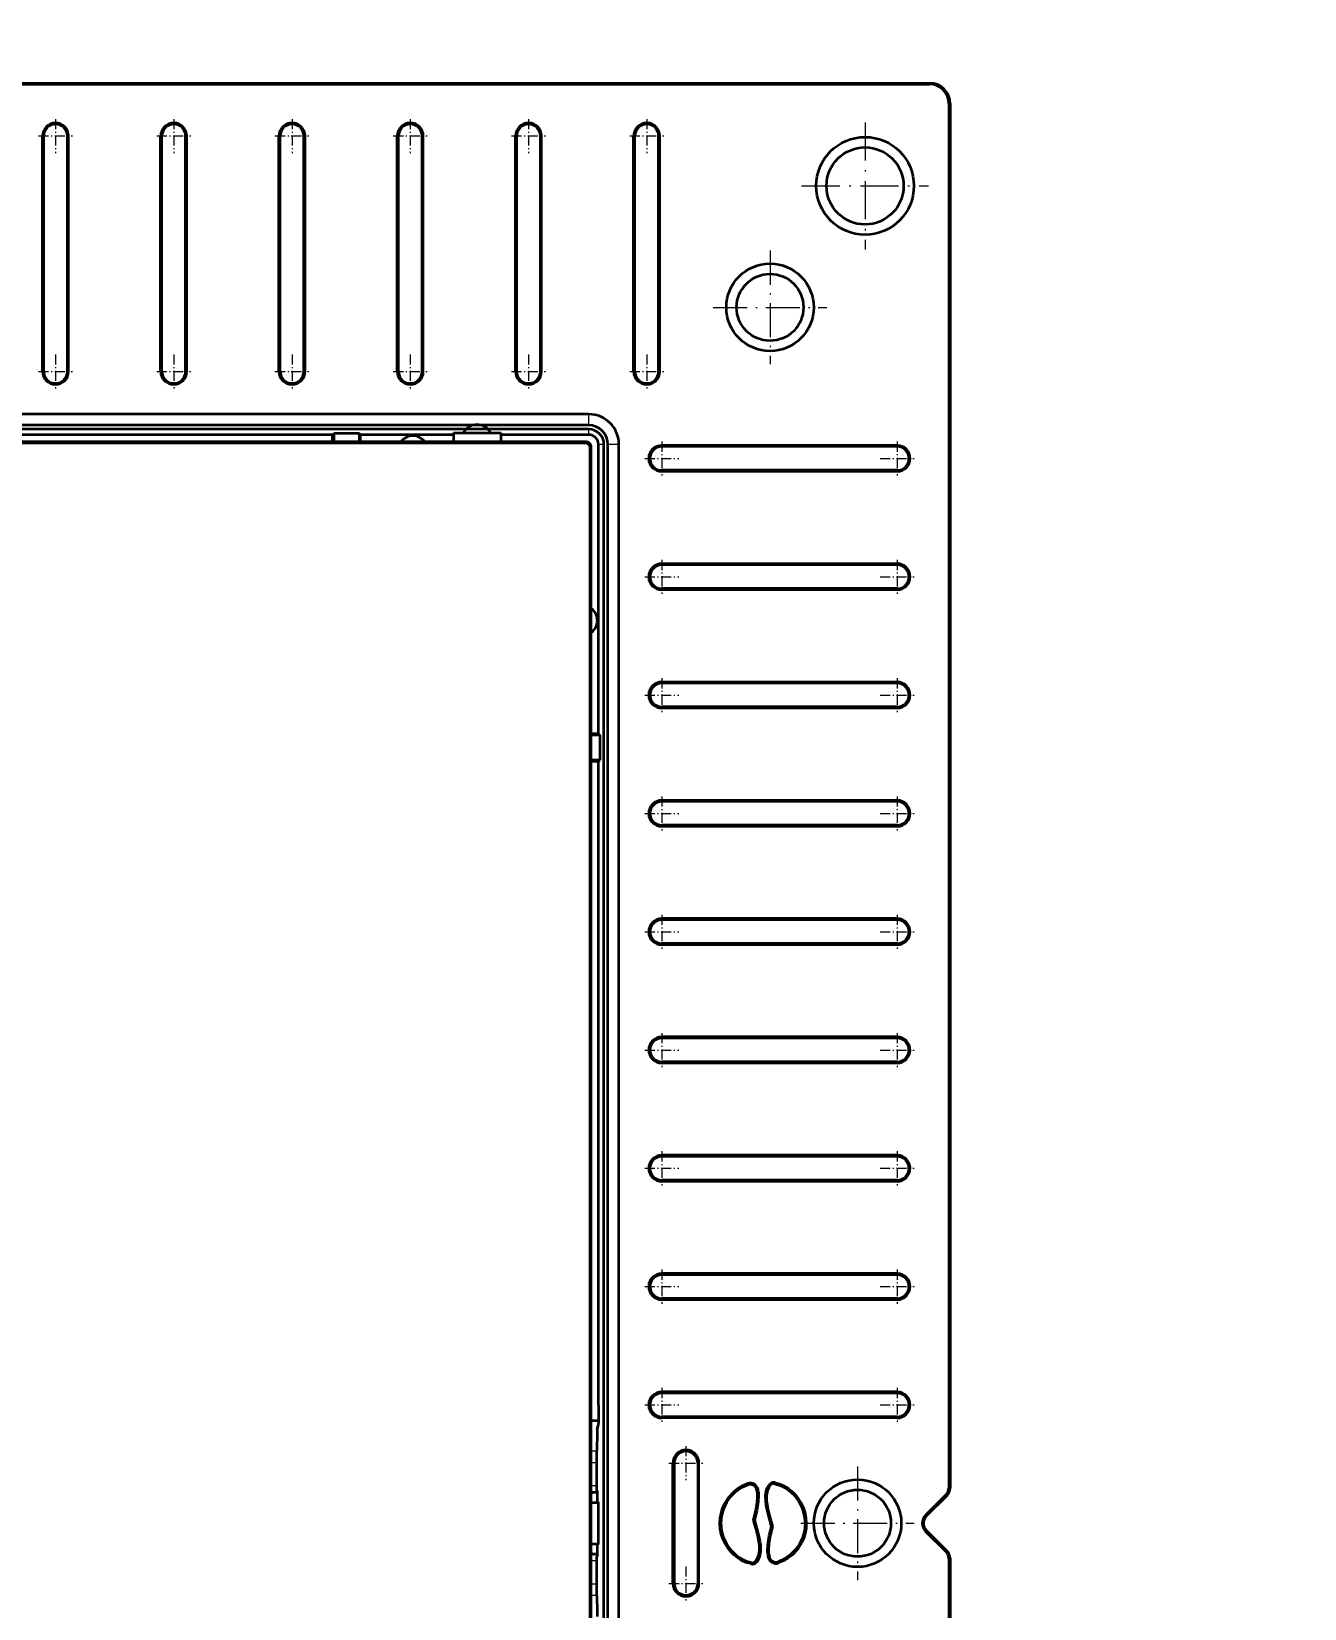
# Model space of a CAD drawing. Header units: inches. Extents: x 258415 to 640093, y 441672 to 945769.
# Drawn here: x 318951.3 to 319075.1, y 470329.5 to 470482.8 of the extents above; entities that cross this region are included whole.
import ezdxf

# ---------------------------------------------------------------- set-up
doc = ezdxf.new("R2010")
doc.units = ezdxf.units.IN
doc.header["$MEASUREMENT"] = 0
doc.linetypes.add('DASHDOT', pattern=[18.5, 12, -3, 0.5, -3])
doc.layers.add('A-DIMESNION-1', color=7, linetype='Continuous')
doc.layers.add('CQ_callout', color=34, linetype='Continuous')
doc.layers.add('CQ Lighting', color=5, linetype='Continuous', lineweight=0)
doc.layers.add('CQ lighting plan', color=7, linetype='Continuous', lineweight=0)
doc.styles.get("Standard").update_dxf_attribs({"font": 'arial.ttf'})
doc.dimstyles.new('CQ Anno', dxfattribs={"dimscale": 40, "dimtxt": 2.2, "dimasz": 0.75, "dimexe": 1, "dimexo": 0.5, "dimgap": 0.5, "dimtad": 1, "dimrnd": 1, "dimdsep": 46, "dimtxsty": 'Standard', "dimblk": 'x-04-bw-gf-dim-50$0$DIM12', "dimcen": 0.0025, "dimdle": 0.5, "dimclrd": 8, "dimclre": 8, "dimclrt": 2, "dimazin": 2, "dimtfac": 1, "dimtix": 1, "dimtmove": 1, "dimatfit": 0, "dimfxl": 50, "dimtolj": 1, "dimtzin": 0, "dimlwd": -1, "dimarcsym": 1})
doc.dimstyles.get("Standard").update_dxf_attribs({"dimtxt": 0.18, "dimasz": 0.18, "dimexe": 0.18, "dimexo": 0.0625, "dimgap": 0.09, "dimtad": 0, "dimtih": 1, "dimtoh": 1, "dimdec": 4, "dimzin": 0, "dimdsep": 46, "dimtxsty": 'Standard', "dimcen": 0.09, "dimadec": 0, "dimazin": 0, "dimtfac": 1, "dimtdec": 4, "dimtofl": 0, "dimtmove": 0, "dimatfit": 3, "dimfxl": 1, "dimtolj": 1, "dimtzin": 0, "dimarcsym": 0})

# ---------------------------------------------------------------- blocks, each defined once
blk = doc.blocks.new('T.HC0E0.HQ12 top')
at = {"layer": 'CQ Lighting', "color": 1, "lineweight": 35}
for p, q in [((441595.04, 519172.31), (441595.04, 519321.31)), ((441595.15, 519172.21), (441595.15, 519321.42)), ((441596.38, 519171.96), (441596.38, 519321.66)), ((441596.77, 519171.96), (441596.77, 519321.66)), ((441597.84, 519171.96), (441597.84, 519321.66)), ((441629.92, 519243.4), (441629.92, 519138.81)), ((441630.04, 519243.4), (441630.04, 519138.81)), ((441595.85, 519196.86), (441595.85, 519227.35)), ((441602, 519225.09), (441624.89, 519225.09)), ((441602, 519224.96), (441624.89, 519224.96)), ((441602, 519222.66), (441624.89, 519222.66)), ((441602, 519222.54), (441624.89, 519222.54)), ((441602, 519213.59), (441624.89, 519213.59)), ((441602, 519213.46), (441624.89, 519213.46)), ((441602, 519211.16), (441624.89, 519211.16)), ((441602, 519211.04), (441624.89, 519211.04)), ((441602, 519202.09), (441624.89, 519202.09)), ((441602, 519201.96), (441624.89, 519201.96)), ((441602, 519199.66), (441624.89, 519199.66)), ((441602, 519199.54), (441624.89, 519199.54)), ((441602, 519190.59), (441624.89, 519190.59)), ((441602, 519190.46), (441624.89, 519190.46)), ((441602, 519188.16), (441624.89, 519188.16)), ((441602, 519188.04), (441624.89, 519188.04)), ((441602, 519179.09), (441624.89, 519179.09)), ((441602, 519178.96), (441624.89, 519178.96)), ((441602, 519176.66), (441624.89, 519176.66)), ((441602, 519176.54), (441624.89, 519176.54)), ((441385.43, 519171.71), (441594.65, 519171.71)), ((441385.54, 519171.81), (441594.54, 519171.81)), ((441385.19, 519170.48), (441594.89, 519170.48)), ((441385.19, 519170.08), (441594.89, 519170.08)), ((441501.53, 519171.01), (441564.09, 519171.01)), ((441566.79, 519171.01), (441594.89, 519171.01)), ((441385.19, 519169.01), (441594.89, 519169.01)), ((441602, 519167.59), (441624.89, 519167.59)), ((441602, 519167.46), (441624.89, 519167.46)), ((441602, 519165.16), (441624.89, 519165.16)), ((441602, 519165.04), (441624.89, 519165.04)), ((441500.27, 519141.96), (441500.27, 519164.85)), ((441500.39, 519141.96), (441500.39, 519164.85)), ((441502.69, 519141.96), (441502.69, 519164.85)), ((441502.81, 519141.96), (441502.81, 519164.85)), ((441511.77, 519141.96), (441511.77, 519164.85)), ((441511.89, 519141.96), (441511.89, 519164.85)), ((441514.19, 519141.96), (441514.19, 519164.85)), ((441514.31, 519141.96), (441514.31, 519164.85)), ((441523.27, 519141.96), (441523.27, 519164.85)), ((441523.39, 519141.96), (441523.39, 519164.85)), ((441525.69, 519141.96), (441525.69, 519164.85)), ((441525.81, 519141.96), (441525.81, 519164.85)), ((441534.77, 519141.96), (441534.77, 519164.85)), ((441534.89, 519141.96), (441534.89, 519164.85)), ((441537.19, 519141.96), (441537.19, 519164.85)), ((441537.31, 519141.96), (441537.31, 519164.85)), ((441546.27, 519141.96), (441546.27, 519164.85)), ((441546.39, 519141.96), (441546.39, 519164.85)), ((441548.69, 519141.96), (441548.69, 519164.85)), ((441548.81, 519141.96), (441548.81, 519164.85)), ((441557.77, 519141.96), (441557.77, 519164.85)), ((441557.89, 519141.96), (441557.89, 519164.85)), ((441560.19, 519141.96), (441560.19, 519164.85)), ((441560.31, 519141.96), (441560.31, 519164.85)), ((441569.27, 519141.96), (441569.27, 519164.85)), ((441569.39, 519141.96), (441569.39, 519164.85)), ((441571.69, 519141.96), (441571.69, 519164.85)), ((441571.81, 519141.96), (441571.81, 519164.85)), ((441580.77, 519141.96), (441580.77, 519164.85)), ((441580.89, 519141.96), (441580.89, 519164.85)), ((441583.19, 519141.96), (441583.19, 519164.85)), ((441583.31, 519141.96), (441583.31, 519164.85)), ((441592.27, 519141.96), (441592.27, 519164.85)), ((441592.39, 519141.96), (441592.39, 519164.85)), ((441594.69, 519141.96), (441594.69, 519164.85)), ((441594.81, 519141.96), (441594.81, 519164.85)), ((441486.63, 519136.94), (441352.04, 519136.94)), ((441486.63, 519136.81), (441352.04, 519136.81)), ((441628.04, 519136.94), (441493.45, 519136.94)), ((441628.04, 519136.81), (441493.45, 519136.81))]:
    blk.add_line(p, q, dxfattribs=at)
at = {"layer": 'CQ Lighting', "color": 1, "linetype": 'DASHDOT', "lineweight": 13, "ltscale": 0.082732}
for p, q in [((441602, 519225.47), (441602, 519222.16)), ((441624.89, 519225.47), (441624.89, 519222.16)), ((441602, 519213.97), (441602, 519210.66)), ((441624.89, 519213.97), (441624.89, 519210.66)), ((441602, 519202.47), (441602, 519199.16)), ((441624.89, 519202.47), (441624.89, 519199.16)), ((441602, 519190.97), (441602, 519187.66)), ((441624.89, 519190.97), (441624.89, 519187.66)), ((441595.19, 519164.85), (441591.88, 519164.85)), ((441501.54, 519143.62), (441501.54, 519140.31)), ((441513.04, 519143.62), (441513.04, 519140.31)), ((441524.54, 519143.62), (441524.54, 519140.31)), ((441536.04, 519143.62), (441536.04, 519140.31)), ((441547.54, 519143.62), (441547.54, 519140.31)), ((441559.04, 519143.62), (441559.04, 519140.31)), ((441570.54, 519143.62), (441570.54, 519140.31)), ((441582.04, 519143.62), (441582.04, 519140.31)), ((441593.54, 519143.62), (441593.54, 519140.31)), ((441595.19, 519141.96), (441591.88, 519141.96))]:
    blk.add_line(p, q, dxfattribs=at)
at = {"layer": 'CQ Lighting', "color": 1, "lineweight": 13, "ltscale": 0.00307}
for p, q in [((441602, 519225.09), (441602, 519224.96)), ((441624.89, 519225.09), (441624.89, 519224.96)), ((441602, 519222.54), (441602, 519222.66)), ((441624.89, 519222.54), (441624.89, 519222.66)), ((441602, 519213.59), (441602, 519213.46)), ((441624.89, 519213.59), (441624.89, 519213.46)), ((441602, 519211.04), (441602, 519211.16)), ((441624.89, 519211.04), (441624.89, 519211.16)), ((441602, 519202.09), (441602, 519201.96)), ((441624.89, 519202.09), (441624.89, 519201.96)), ((441602, 519199.54), (441602, 519199.66)), ((441624.89, 519199.54), (441624.89, 519199.66)), ((441602, 519190.59), (441602, 519190.46)), ((441624.89, 519190.59), (441624.89, 519190.46)), ((441602, 519188.04), (441602, 519188.16)), ((441624.89, 519188.04), (441624.89, 519188.16)), ((441500.27, 519164.85), (441500.39, 519164.85)), ((441502.81, 519164.85), (441502.69, 519164.85)), ((441511.77, 519164.85), (441511.89, 519164.85)), ((441514.31, 519164.85), (441514.19, 519164.85)), ((441523.27, 519164.85), (441523.39, 519164.85)), ((441525.81, 519164.85), (441525.69, 519164.85)), ((441534.77, 519164.85), (441534.89, 519164.85)), ((441537.31, 519164.85), (441537.19, 519164.85)), ((441546.27, 519164.85), (441546.39, 519164.85)), ((441548.81, 519164.85), (441548.69, 519164.85)), ((441557.77, 519164.85), (441557.89, 519164.85)), ((441560.31, 519164.85), (441560.19, 519164.85)), ((441569.27, 519164.85), (441569.39, 519164.85)), ((441571.81, 519164.85), (441571.69, 519164.85)), ((441580.77, 519164.85), (441580.89, 519164.85)), ((441583.31, 519164.85), (441583.19, 519164.85)), ((441592.27, 519164.85), (441592.39, 519164.85)), ((441594.81, 519164.85), (441594.69, 519164.85)), ((441486.8, 519154.53), (441486.82, 519154.41)), ((441487.03, 519154.55), (441487.04, 519154.43)), ((441493.28, 519154.66), (441493.25, 519154.54)), ((441493.28, 519155.47), (441493.26, 519155.59)), ((441493.87, 519154.32), (441493.78, 519154.23)), ((441494, 519153.86), (441493.88, 519153.88)), ((441490.03, 519150.8), (441490.03, 519150.92)), ((441500.27, 519141.96), (441500.39, 519141.96)), ((441502.81, 519141.96), (441502.69, 519141.96)), ((441511.77, 519141.96), (441511.89, 519141.96)), ((441514.31, 519141.96), (441514.19, 519141.96)), ((441523.27, 519141.96), (441523.39, 519141.96)), ((441525.81, 519141.96), (441525.69, 519141.96)), ((441534.77, 519141.96), (441534.89, 519141.96)), ((441537.31, 519141.96), (441537.19, 519141.96)), ((441546.27, 519141.96), (441546.39, 519141.96)), ((441548.81, 519141.96), (441548.69, 519141.96)), ((441557.77, 519141.96), (441557.89, 519141.96)), ((441560.31, 519141.96), (441560.19, 519141.96)), ((441569.27, 519141.96), (441569.39, 519141.96)), ((441571.81, 519141.96), (441571.69, 519141.96)), ((441580.77, 519141.96), (441580.89, 519141.96)), ((441583.31, 519141.96), (441583.19, 519141.96)), ((441592.27, 519141.96), (441592.39, 519141.96)), ((441594.81, 519141.96), (441594.69, 519141.96)), ((441486.63, 519136.94), (441486.63, 519136.81)), ((441493.45, 519136.94), (441493.45, 519136.81)), ((441628.04, 519136.94), (441628.04, 519136.81))]:
    blk.add_line(p, q, dxfattribs=at)
at = {"layer": 'CQ Lighting', "color": 1, "linetype": 'DASHDOT', "lineweight": 13, "ltscale": 0.082731}
for p, q in [((441603.66, 519223.81), (441600.35, 519223.81)), ((441626.54, 519223.81), (441623.23, 519223.81)), ((441603.66, 519212.31), (441600.35, 519212.31)), ((441626.54, 519212.31), (441623.23, 519212.31)), ((441603.66, 519200.81), (441600.35, 519200.81)), ((441626.54, 519200.81), (441623.23, 519200.81)), ((441603.66, 519189.31), (441600.35, 519189.31)), ((441626.54, 519189.31), (441623.23, 519189.31)), ((441603.66, 519177.81), (441600.35, 519177.81)), ((441626.54, 519177.81), (441623.23, 519177.81)), ((441501.54, 519166.51), (441501.54, 519163.2)), ((441513.04, 519166.51), (441513.04, 519163.2)), ((441524.54, 519166.51), (441524.54, 519163.2)), ((441536.04, 519166.51), (441536.04, 519163.2)), ((441547.54, 519166.51), (441547.54, 519163.2)), ((441559.04, 519166.51), (441559.04, 519163.2)), ((441570.54, 519166.51), (441570.54, 519163.2)), ((441582.04, 519166.51), (441582.04, 519163.2)), ((441593.54, 519166.51), (441593.54, 519163.2)), ((441603.66, 519166.31), (441600.35, 519166.31)), ((441626.54, 519166.31), (441623.23, 519166.31)), ((441484.19, 519164.16), (441484.19, 519160.85)), ((441495.89, 519164.16), (441495.89, 519160.85)), ((441503.19, 519164.85), (441499.88, 519164.85)), ((441514.69, 519164.85), (441511.38, 519164.85)), ((441526.19, 519164.85), (441522.88, 519164.85)), ((441537.69, 519164.85), (441534.38, 519164.85)), ((441549.19, 519164.85), (441545.88, 519164.85)), ((441560.69, 519164.85), (441557.38, 519164.85)), ((441572.19, 519164.85), (441568.88, 519164.85)), ((441583.69, 519164.85), (441580.38, 519164.85)), ((441485.84, 519162.5), (441482.53, 519162.5)), ((441497.54, 519162.5), (441494.23, 519162.5)), ((441503.19, 519141.96), (441499.88, 519141.96)), ((441514.69, 519141.96), (441511.38, 519141.96)), ((441526.19, 519141.96), (441522.88, 519141.96)), ((441537.69, 519141.96), (441534.38, 519141.96)), ((441549.19, 519141.96), (441545.88, 519141.96)), ((441560.69, 519141.96), (441557.38, 519141.96)), ((441572.19, 519141.96), (441568.88, 519141.96)), ((441583.69, 519141.96), (441580.38, 519141.96))]:
    blk.add_line(p, q, dxfattribs=at)
at = {"layer": 'CQ Lighting', "color": 1, "lineweight": 35, "ltscale": 0.017496}
for p, q in [((441595.15, 519196.86), (441595.85, 519196.86)), ((441595.15, 519194.16), (441595.85, 519194.16)), ((441564.09, 519171.01), (441564.09, 519171.71)), ((441566.79, 519171.01), (441566.79, 519171.71))]:
    blk.add_line(p, q, dxfattribs=at)
at = {"layer": 'CQ Lighting', "color": 1, "lineweight": 35, "ltscale": 0.020638}
for p, q in [((441595.97, 519196.74), (441595.15, 519196.74)), ((441595.97, 519194.29), (441595.15, 519194.29)), ((441564.22, 519170.88), (441564.22, 519171.71)), ((441566.66, 519170.88), (441566.66, 519171.71))]:
    blk.add_line(p, q, dxfattribs=at)
at = {"layer": 'CQ Lighting', "color": 1, "lineweight": 35, "ltscale": 0.004443}
for p, q in [((441595.85, 519196.86), (441595.97, 519196.74)), ((441595.85, 519194.16), (441595.97, 519194.29)), ((441564.09, 519171.01), (441564.22, 519170.88)), ((441566.79, 519171.01), (441566.66, 519170.88))]:
    blk.add_line(p, q, dxfattribs=at)
at = {"layer": 'CQ Lighting', "color": 1, "lineweight": 35, "ltscale": 0.061216}
blk.add_line((441595.97, 519194.29), (441595.97, 519196.74), dxfattribs=at)
at = {"layer": 'CQ Lighting', "color": 1, "lineweight": 35, "ltscale": 0.22625}
blk.add_line((441595.85, 519185.11), (441595.85, 519194.16), dxfattribs=at)
at = {"layer": 'CQ Lighting', "color": 1, "lineweight": 35, "ltscale": 0.022273}
for p, q in [((441596.04, 519185.11), (441595.15, 519185.11)), ((441596.04, 519180.51), (441595.15, 519180.51))]:
    blk.add_line(p, q, dxfattribs=at)
at = {"layer": 'CQ Lighting', "color": 1, "lineweight": 35, "ltscale": 0.107961}
blk.add_line((441596.04, 519185.11), (441596.04, 519180.8), dxfattribs=at)
at = {"layer": 'CQ Lighting', "color": 1, "lineweight": 35, "ltscale": 0.21375}
blk.add_line((441595.85, 519171.96), (441595.85, 519180.51), dxfattribs=at)
at = {"layer": 'CQ Lighting', "color": 1, "lineweight": 35, "ltscale": 0.007039}
blk.add_line((441596.04, 519180.8), (441596.04, 519180.51), dxfattribs=at)
at = {"layer": 'CQ Lighting', "color": 1, "linetype": 'DASHDOT', "lineweight": 13, "ltscale": 0.08273}
for p, q in [((441602, 519179.47), (441602, 519176.16)), ((441624.89, 519179.47), (441624.89, 519176.16)), ((441602, 519167.97), (441602, 519164.66)), ((441624.89, 519167.97), (441624.89, 519164.66))]:
    blk.add_line(p, q, dxfattribs=at)
at = {"layer": 'CQ Lighting', "color": 1, "lineweight": 13, "ltscale": 0.003069}
for p, q in [((441602, 519179.09), (441602, 519178.96)), ((441624.89, 519179.09), (441624.89, 519178.96)), ((441602, 519176.54), (441602, 519176.66)), ((441624.89, 519176.54), (441624.89, 519176.66)), ((441602, 519167.59), (441602, 519167.46)), ((441624.89, 519167.59), (441624.89, 519167.46)), ((441602, 519165.04), (441602, 519165.16)), ((441624.89, 519165.04), (441624.89, 519165.16)), ((441484.19, 519163.77), (441484.19, 519163.65)), ((441495.89, 519163.77), (441495.89, 519163.65)), ((441484.19, 519161.23), (441484.19, 519161.35)), ((441495.89, 519161.23), (441495.89, 519161.35)), ((441490.04, 519159.2), (441490.04, 519159.08)), ((441486.08, 519156.14), (441486.2, 519156.12)), ((441486.21, 519155.68), (441486.3, 519155.77)), ((441493.9, 519156.51), (441493.78, 519156.47)), ((441486.8, 519155.34), (441486.83, 519155.46)), ((441493.05, 519155.45), (441493.04, 519155.57)), ((441486.18, 519153.49), (441486.3, 519153.53)), ((441489.25, 519139.19), (441489.33, 519139.11)), ((441490.83, 519139.19), (441490.75, 519139.11)), ((441629.92, 519138.81), (441630.04, 519138.81)), ((441487.25, 519137.19), (441487.33, 519137.11)), ((441492.83, 519137.19), (441492.75, 519137.11))]:
    blk.add_line(p, q, dxfattribs=at)
at = {"layer": 'CQ Lighting', "color": 1, "lineweight": 35, "ltscale": 0.095664}
for p, q in [((441482.97, 519171.15), (441486.8, 519171.15)), ((441493.28, 519171.15), (441497.11, 519171.15))]:
    blk.add_line(p, q, dxfattribs=at)
at = {"layer": 'CQ Lighting', "color": 1, "lineweight": 13, "ltscale": 0.014005}
for p, q in [((441483.05, 519171.71), (441483.05, 519171.15)), ((441484.16, 519171.71), (441484.16, 519171.15)), ((441486.37, 519171.15), (441486.37, 519171.71)), ((441493.71, 519171.71), (441493.71, 519171.15)), ((441495.92, 519171.15), (441495.92, 519171.71)), ((441497.03, 519171.15), (441497.03, 519171.71))]:
    blk.add_line(p, q, dxfattribs=at)
at = {"layer": 'CQ Lighting', "color": 1, "lineweight": 35, "ltscale": 0.004949}
for p, q in [((441486.99, 519171.1), (441486.8, 519171.15)), ((441493.09, 519171.1), (441493.28, 519171.15))]:
    blk.add_line(p, q, dxfattribs=at)
at = {"layer": 'CQ Lighting', "color": 1, "lineweight": 35, "ltscale": 0.02625}
for p, q in [((441486.99, 519171.1), (441488.04, 519171.1)), ((441492.04, 519171.1), (441493.09, 519171.1))]:
    blk.add_line(p, q, dxfattribs=at)
at = {"layer": 'CQ Lighting', "color": 1, "lineweight": 35, "ltscale": 0.007932}
for p, q in [((441487.04, 519171.1), (441487.04, 519171.41)), ((441493.04, 519171.1), (441493.04, 519171.41))]:
    blk.add_line(p, q, dxfattribs=at)
at = {"layer": 'CQ Lighting', "color": 1, "lineweight": 35, "ltscale": 0.016655}
for p, q in [((441488.04, 519171.71), (441488.04, 519171.04)), ((441492.04, 519171.71), (441492.04, 519171.04))]:
    blk.add_line(p, q, dxfattribs=at)
at = {"layer": 'CQ Lighting', "color": 1, "lineweight": 35, "ltscale": 0.010924}
blk.add_line((441499.11, 519171.13), (441499.53, 519171.02), dxfattribs=at)
at = {"layer": 'CQ Lighting', "color": 1, "lineweight": 35, "ltscale": 0.017349}
blk.add_line((441500.04, 519171.71), (441500.04, 519171.01), dxfattribs=at)
at = {"layer": 'CQ Lighting', "color": 1, "lineweight": 13, "ltscale": 0.003857}
for p, q in [((441594.65, 519171.71), (441594.54, 519171.81)), ((441595.15, 519172.21), (441595.04, 519172.31))]:
    blk.add_line(p, q, dxfattribs=at)
at = {"layer": 'CQ Lighting', "color": 1, "lineweight": 13, "ltscale": 0.013243}
for p, q in [((441596.38, 519171.96), (441595.85, 519171.96)), ((441594.89, 519170.48), (441594.89, 519171.01))]:
    blk.add_line(p, q, dxfattribs=at)
at = {"layer": 'CQ Lighting', "color": 1, "lineweight": 13, "ltscale": 0.026749}
for p, q in [((441597.84, 519171.96), (441596.77, 519171.96)), ((441594.89, 519169.01), (441594.89, 519170.08))]:
    blk.add_line(p, q, dxfattribs=at)
at = {"layer": 'CQ Lighting', "color": 1, "lineweight": 35, "ltscale": 0.001254}
for p, q in [((441487.99, 519171.04), (441488.04, 519171.05)), ((441492.04, 519171.05), (441492.09, 519171.04))]:
    blk.add_line(p, q, dxfattribs=at)
at = {"layer": 'CQ Lighting', "color": 1, "lineweight": 35, "ltscale": 0.061217}
blk.add_line((441566.66, 519170.88), (441564.22, 519170.88), dxfattribs=at)
at = {"layer": 'CQ Lighting', "color": 1, "lineweight": 35, "ltscale": 0.2925}
for p, q in [((441484.19, 519163.77), (441495.89, 519163.77)), ((441495.89, 519163.65), (441484.19, 519163.65)), ((441495.89, 519161.35), (441484.19, 519161.35)), ((441484.19, 519161.23), (441495.89, 519161.23))]:
    blk.add_line(p, q, dxfattribs=at)
at = {"layer": 'CQ Lighting', "color": 1, "linetype": 'DASHDOT', "lineweight": 13, "ltscale": 0.27625}
for p, q in [((441608.23, 519159.85), (441608.23, 519148.8)), ((441613.75, 519154.32), (441602.7, 519154.32)), ((441490.04, 519151.34), (441490.04, 519140.29)), ((441495.56, 519145.81), (441484.51, 519145.81))]:
    blk.add_line(p, q, dxfattribs=at)
at = {"layer": 'CQ Lighting', "color": 1, "lineweight": 35, "ltscale": 0.003194}
blk.add_line((441490.35, 519155.96), (441490.35, 519155.83), dxfattribs=at)
at = {"layer": 'CQ Lighting', "color": 1, "lineweight": 35, "ltscale": 0.003193}
blk.add_line((441489.73, 519154.04), (441489.73, 519154.17), dxfattribs=at)
at = {"layer": 'CQ Lighting', "color": 1, "linetype": 'DASHDOT', "lineweight": 13, "ltscale": 0.308749}
blk.add_line((441620.04, 519151.25), (441620.04, 519138.9), dxfattribs=at)
at = {"layer": 'CQ Lighting', "color": 1, "linetype": 'DASHDOT', "lineweight": 13, "ltscale": 0.308751}
blk.add_line((441626.21, 519145.08), (441613.86, 519145.08), dxfattribs=at)
at = {"layer": 'CQ Lighting', "color": 1, "lineweight": 35, "ltscale": 0.070711}
for p, q in [((441487.25, 519137.19), (441489.25, 519139.19)), ((441487.33, 519137.11), (441489.33, 519139.11)), ((441492.75, 519137.11), (441490.75, 519139.11)), ((441492.83, 519137.19), (441490.83, 519139.19))]:
    blk.add_line(p, q, dxfattribs=at)
at = {"layer": 'CQ Lighting', "color": 1, "lineweight": 35}
for points in [[(441482.97, 519171.15), (441481.36, 519171.14), (441481, 519171.13), (441480.98, 519171.13), (441480.97, 519171.13)], [(441499.11, 519171.13), (441499.1, 519171.13), (441498.86, 519171.14), (441497.11, 519171.15)], [(441492.09, 519171.04), (441492.09, 519171.04), (441492.09, 519171.04), (441492.06, 519171.04), (441491.42, 519171.03), (441488.91, 519171.03), (441488, 519171.04), (441487.99, 519171.04), (441487.99, 519171.04)], [(441501.53, 519171.01), (441499.92, 519171.01), (441499.56, 519171.02), (441499.54, 519171.02), (441499.53, 519171.02)], [(441486.08, 519156.14), (441486.23, 519156.66), (441486.46, 519157.15), (441486.68, 519157.49), (441486.93, 519157.8), (441487.22, 519158.09), (441487.54, 519158.36), (441487.99, 519158.65), (441488.47, 519158.89), (441488.98, 519159.06), (441489.51, 519159.17), (441490.04, 519159.2)], [(441486.2, 519156.12), (441486.3, 519156.47), (441486.43, 519156.81), (441486.61, 519157.15), (441486.82, 519157.47), (441487.32, 519158.02), (441487.92, 519158.47), (441488.59, 519158.8), (441489.3, 519159.01), (441490.04, 519159.08)], [(441490.04, 519159.2), (441490.52, 519159.18), (441490.99, 519159.09), (441491.48, 519158.95), (441491.94, 519158.74), (441492.58, 519158.34), (441493.13, 519157.82), (441493.44, 519157.42), (441493.7, 519156.98), (441493.9, 519156.51)], [(441490.04, 519159.08), (441490.77, 519159.02), (441491.45, 519158.83), (441492.07, 519158.53), (441492.63, 519158.13), (441493.11, 519157.65), (441493.5, 519157.09), (441493.78, 519156.47)], [(441486.83, 519155.46), (441486.53, 519155.59), (441486.3, 519155.77)], [(441490.35, 519155.83), (441489, 519155.46), (441488.28, 519155.31), (441487.91, 519155.26), (441487.33, 519155.25), (441486.8, 519155.34)], [(441490.35, 519155.96), (441489.22, 519155.64), (441488.67, 519155.51), (441487.88, 519155.38), (441487.33, 519155.37), (441486.83, 519155.46)], [(441493.04, 519155.57), (441492.55, 519155.57), (441492.05, 519155.6), (441491.41, 519155.7), (441490.35, 519155.96)], [(441493.05, 519155.45), (441492.75, 519155.44), (441492.14, 519155.47), (441491.27, 519155.6), (441490.35, 519155.83)], [(441486.8, 519155.34), (441486.57, 519155.43), (441486.36, 519155.55), (441486.21, 519155.68)], [(441487.03, 519154.55), (441487.33, 519154.56), (441487.94, 519154.53), (441488.81, 519154.4), (441489.73, 519154.17)], [(441487.04, 519154.43), (441487.53, 519154.43), (441488.03, 519154.4), (441488.67, 519154.3), (441489.73, 519154.04)], [(441489.73, 519154.17), (441491.08, 519154.54), (441491.8, 519154.69), (441492.17, 519154.74), (441492.75, 519154.75), (441493.28, 519154.66)], [(441489.73, 519154.04), (441490.86, 519154.36), (441491.41, 519154.49), (441492.2, 519154.62), (441492.75, 519154.63), (441493.25, 519154.54)], [(441493.25, 519154.54), (441493.55, 519154.41), (441493.78, 519154.23)], [(441493.28, 519154.66), (441493.51, 519154.57), (441493.72, 519154.45), (441493.87, 519154.32)], [(441490.03, 519150.8), (441489.56, 519150.82), (441489.08, 519150.91), (441488.6, 519151.05), (441488.14, 519151.26), (441487.5, 519151.66), (441486.95, 519152.18), (441486.64, 519152.58), (441486.38, 519153.02), (441486.18, 519153.49)], [(441490.03, 519150.92), (441489.31, 519150.98), (441488.63, 519151.17), (441488.01, 519151.47), (441487.45, 519151.87), (441486.97, 519152.35), (441486.58, 519152.91), (441486.3, 519153.53)], [(441493.88, 519153.88), (441493.78, 519153.53), (441493.65, 519153.19), (441493.47, 519152.85), (441493.26, 519152.53), (441492.76, 519151.98), (441492.16, 519151.53), (441491.49, 519151.2), (441490.77, 519150.99), (441490.03, 519150.92)], [(441494, 519153.86), (441493.85, 519153.34), (441493.62, 519152.85), (441493.4, 519152.51), (441493.15, 519152.2), (441492.86, 519151.91), (441492.54, 519151.64), (441492.09, 519151.35), (441491.61, 519151.11), (441491.1, 519150.94), (441490.57, 519150.83), (441490.03, 519150.8)]]:
    blk.add_lwpolyline(points, dxfattribs=at)
for centre, radius in [((441608.23, 519154.32), 4.25), ((441608.23, 519154.32), 3.25), ((441490.04, 519145.81), 4.25), ((441620.04, 519145.08), 4.75), ((441490.04, 519145.81), 3.25), ((441620.04, 519145.08), 3.75)]:
    blk.add_circle(centre, radius, dxfattribs=at)
for centre, radius, start, end in [((441602, 519223.81), 1.27, 90, 270), ((441602, 519223.81), 1.15, 90, 270), ((441624.89, 519223.81), 1.27, 270, 90), ((441624.89, 519223.81), 1.15, 270, 90), ((441602, 519212.31), 1.27, 90, 270), ((441602, 519212.31), 1.15, 90, 270), ((441624.89, 519212.31), 1.27, 270, 90), ((441624.89, 519212.31), 1.15, 270, 90), ((441602, 519200.81), 1.27, 90, 270), ((441602, 519200.81), 1.15, 90, 270), ((441624.89, 519200.81), 1.27, 270, 90), ((441624.89, 519200.81), 1.15, 270, 90), ((441594.27, 519189.06), 1.47, 306.651, 53.349), ((441602, 519189.31), 1.27, 90, 270), ((441602, 519189.31), 1.15, 90, 270), ((441624.89, 519189.31), 1.27, 270, 90), ((441624.89, 519189.31), 1.15, 270, 90), ((441595.34, 519182.81), 1.5, 297.8182, 62.1818), ((441602, 519177.81), 1.27, 90, 270), ((441602, 519177.81), 1.15, 90, 270), ((441624.89, 519177.81), 1.27, 270, 90), ((441624.89, 519177.81), 1.15, 270, 90), ((441487.54, 519171.41), 0.5, 144.4254, 180), ((441492.54, 519171.41), 0.5, 0, 35.5746), ((441577.79, 519172.58), 1.47, 216.651, 323.349), ((441594.54, 519172.31), 0.5, 269.9998, 0.0003), ((441594.65, 519172.21), 0.5, 269.9998, 0.0003), ((441594.89, 519171.96), 0.959, 270, 360), ((441594.89, 519171.96), 1.49, 270, 0), ((441594.89, 519171.96), 2.95, 270, 0), ((441594.89, 519171.96), 1.88, 270, 0), ((441602, 519166.31), 1.27, 90, 270), ((441602, 519166.31), 1.15, 90, 270), ((441624.89, 519166.31), 1.27, 270, 90), ((441624.89, 519166.31), 1.15, 270, 90), ((441501.54, 519164.85), 1.27, 0, 180), ((441501.54, 519164.85), 1.15, 0, 180), ((441513.04, 519164.85), 1.27, 0, 180), ((441513.04, 519164.85), 1.15, 0, 180), ((441524.54, 519164.85), 1.27, 0, 180), ((441524.54, 519164.85), 1.15, 0, 180), ((441536.04, 519164.85), 1.27, 0, 180), ((441536.04, 519164.85), 1.15, 0, 180), ((441547.54, 519164.85), 1.27, 0, 180), ((441547.54, 519164.85), 1.15, 0, 180), ((441559.04, 519164.85), 1.27, 0, 180), ((441559.04, 519164.85), 1.15, 0, 180), ((441570.54, 519164.85), 1.27, 0, 180), ((441570.54, 519164.85), 1.15, 0, 180), ((441582.04, 519164.85), 1.27, 0, 180), ((441582.04, 519164.85), 1.15, 0, 180), ((441593.54, 519164.85), 1.27, 0, 180), ((441593.54, 519164.85), 1.15, 0, 180), ((441484.19, 519162.5), 1.27, 90, 270), ((441484.19, 519162.5), 1.15, 90, 270), ((441495.89, 519162.5), 1.27, 270, 90), ((441495.89, 519162.5), 1.15, 270, 90), ((441486.59, 519156.04), 0.519, 168.0869, 223.4794), ((441486.59, 519156.04), 0.396, 168.0869, 223.4794), ((441493.15, 519156.25), 0.663, 279.0209, 19.2736), ((441493.15, 519156.25), 0.786, 279.0209, 19.2736), ((441486.92, 519153.75), 0.786, 99.0209, 199.2736), ((441486.92, 519153.75), 0.663, 99.0209, 199.2736), ((441487.18, 519152.12), 2.43, 93.3947, 98.8677), ((441487.17, 519152.15), 2.28, 93.2376, 98.7854), ((441492.91, 519157.85), 2.28, 273.2376, 278.7854), ((441492.9, 519157.88), 2.43, 273.3947, 278.8677), ((441493.49, 519153.96), 0.396, 348.0869, 43.4794), ((441493.49, 519153.96), 0.519, 348.0869, 43.4794), ((441501.54, 519141.96), 1.27, 180, 0), ((441501.54, 519141.96), 1.15, 180, 0), ((441513.04, 519141.96), 1.27, 180, 0), ((441513.04, 519141.96), 1.15, 180, 0), ((441524.54, 519141.96), 1.27, 180, 0), ((441524.54, 519141.96), 1.15, 180, 0), ((441536.04, 519141.96), 1.27, 180, 0), ((441536.04, 519141.96), 1.15, 180, 0), ((441547.54, 519141.96), 1.27, 180, 0), ((441547.54, 519141.96), 1.15, 180, 0), ((441559.04, 519141.96), 1.27, 180, 0), ((441559.04, 519141.96), 1.15, 180, 0), ((441570.54, 519141.96), 1.27, 180, 0), ((441570.54, 519141.96), 1.15, 180, 0), ((441582.04, 519141.96), 1.27, 180, 0), ((441582.04, 519141.96), 1.15, 180, 0), ((441593.54, 519141.96), 1.27, 180, 0), ((441593.54, 519141.96), 1.15, 180, 0), ((441490.04, 519138.4), 1.12, 45, 135), ((441490.04, 519138.4), 1, 45, 135), ((441628.04, 519138.81), 2, 270, 0), ((441628.04, 519138.81), 1.88, 270, 0), ((441486.63, 519137.81), 0.877, 270, 315), ((441486.63, 519137.81), 1, 270, 315), ((441493.45, 519137.81), 1, 225, 270), ((441493.45, 519137.81), 0.877, 225, 270)]:
    blk.add_arc(centre, radius, start, end, dxfattribs=at)
blk = doc.blocks.new('x-04-bw-gf-dim-50$0$DIM12')
blk.add_line((0, -1), (0, 1))
at = {"color": 8}
blk.add_line((-1, 0), (1, 0), dxfattribs=at)
blk.add_circle((0, 0), 0.5)
blk = doc.blocks.new('*D315')
at = {"layer": 'A-DIMESNION-1', "color": 8, "lineweight": -2, "ltscale": 0.05, "transparency": 16777216}
for p, q in [((318930.67, 470448.81), (318930.67, 469945.73)), ((319943.94, 470186.81), (319943.94, 469945.73))]:
    blk.add_line(p, q, dxfattribs=at)
at = {"layer": 'A-DIMESNION-1', "color": 8, "ltscale": 0.05, "transparency": 16777216}
blk.add_line((318950.67, 469985.73), (319923.94, 469985.73), dxfattribs=at)
at = {"layer": 'Defpoints', "color": 0, "linetype": 'Continuous', "ltscale": 0.05, "transparency": 16777216}
for p in [(318930.67, 470468.81, 0), (319943.94, 470206.81, 0), (319943.94, 469985.73)]:
    blk.add_point(p, dxfattribs=at)
at = {"layer": 'A-DIMESNION-1', "color": 8, "linetype": 'Continuous', "ltscale": 0.05, "transparency": 16777216, "xscale": 20, "yscale": 20, "zscale": 20, "rotation": 180}
blk.add_blockref('x-04-bw-gf-dim-50$0$DIM12', (318930.67, 469985.73), dxfattribs=at)
at = {"layer": 'A-DIMESNION-1', "color": 8, "linetype": 'Continuous', "ltscale": 0.05, "transparency": 16777216, "xscale": 20, "yscale": 20, "zscale": 20}
blk.add_blockref('x-04-bw-gf-dim-50$0$DIM12', (319943.94, 469985.73), dxfattribs=at)
at = {"layer": 'A-DIMESNION-1', "color": 2, "linetype": 'Continuous', "ltscale": 0.05, "transparency": 16777216, "insert": (319437.31, 470014.21), "char_height": 44, "attachment_point": 5}
blk.add_mtext('\\A1;1013', dxfattribs=at)

msp = doc.modelspace()

# ---------------------------------------------------------------- block references
at = {"layer": 'CQ lighting plan', "rotation": 90}
msp.add_blockref('T.HC0E0.HQ12 top', (838177.482, 28847.769, 0), dxfattribs=at)

# ---------------------------------------------------------------- dimensions: what is measured, and where the dimension line sits
at = {"layer": 'A-DIMESNION-1', "color": 64, "linetype": 'Continuous', "ltscale": 0.05}
dim = msp.add_linear_dim(base=(319943.944, 469985.729), p1=(318930.667, 470468.808, 0), p2=(319943.944, 470206.808, 0), angle=180, dimstyle='CQ Anno', override={"dimscale": 0, "dimasz": 1, "dimexe": 2, "dimexo": 1, "dimgap": 0.3, "dimcen": 0.005}, dxfattribs=at)
dim.commit()
dim.dimension.update_dxf_attribs({"geometry": '*D315', "text_midpoint": (319437.305, 470014.209)})

# ---------------------------------------------------------------- leaders
at = {"layer": 'CQ_callout'}
msp.add_leader([(320062.417, 470279.349, -0.001), (318985.974, 471148.994, -0.001), (317803.825, 471148.994, -0.001)], dimstyle='Standard', override={"dimasz": 10, "dimldrblk": 'Dot', "dimfxl": 0.1, "dimarcsym": 2}, dxfattribs=at)

doc.saveas('drawing.dxf')
